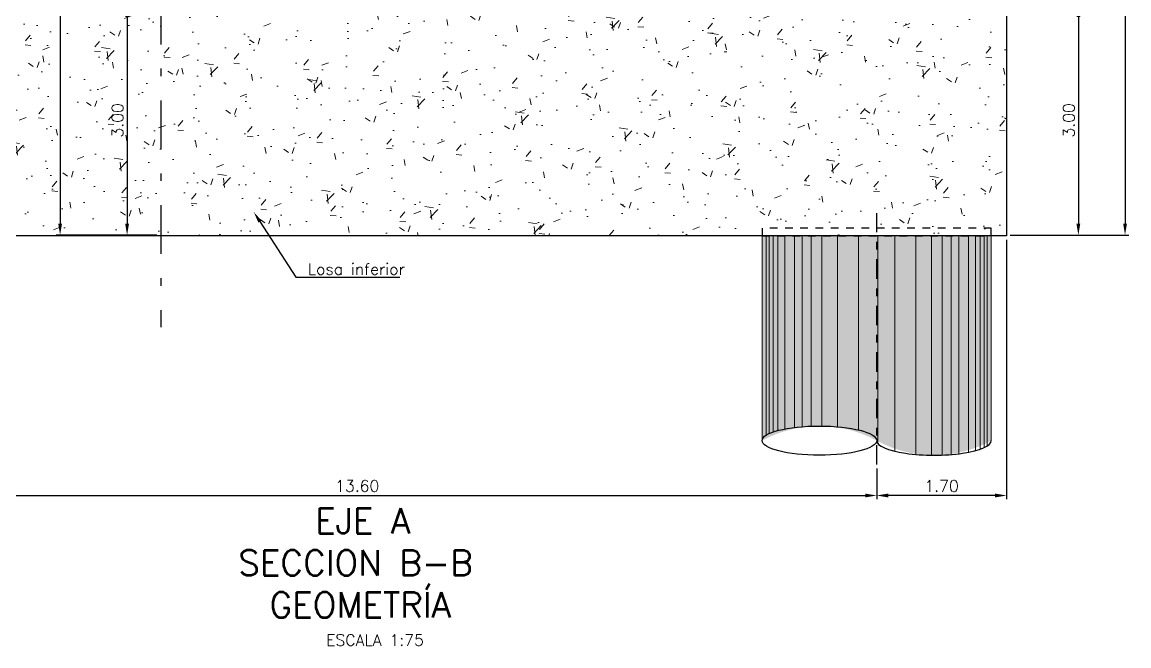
# Model space of a CAD drawing. Header units: metres. Extents: x 1080594 to 1081411, y 976871 to 977162.
# Drawn here: x 1080691.55 to 1080706.04, y 977056.99 to 977065.15 of the extents above; entities that cross this region are included whole.
import ezdxf
from ezdxf import colors
from ezdxf.entities.mleader import LeaderData, LeaderLine
from ezdxf.math import Vec2, Vec3

# ---------------------------------------------------------------- set-up
doc = ezdxf.new("R2010")
doc.units = ezdxf.units.M
doc.header["$LTSCALE"] = 25.4
doc.linetypes.add('DASHDOT', pattern=[1, 0.5, -0.25, 0, -0.25])
doc.linetypes.add('HIDDEN', pattern=[0.375, 0.25, -0.125])
for name, color, linetype in [('CONTRAPESO', 3, 'Continuous'), ('COT', 1, 'Continuous'), ('DIMCONTRAPESO', 1, 'Continuous'), ('PROYECC', 251, 'HIDDEN'), ('REGL175', 7, 'Continuous')]:
    doc.layers.add(name, color=color, linetype=linetype)
for name, color, linetype, lineweight in [('COTA', 1, 'Continuous', 30), ('COTACIM', 20, 'Continuous', 5), ('EJECONTRAPESO', 41, 'DASHDOT', 30), ('EJEPILOTE', 145, 'DASHDOT', 30), ('OTROS', 8, 'Continuous', 5), ('SOLIDOREFCONT', 254, 'Continuous', 5)]:
    doc.layers.add(name, color=color, linetype=linetype, lineweight=lineweight)
doc.styles.add('romans', font='romans.shx')
doc.dimstyles.new('Copy 75', dxfattribs={"dimtxt": 0.15, "dimasz": 0.15, "dimexe": 0.05, "dimexo": 0.05, "dimgap": 0.05, "dimtad": 1, "dimzin": 0, "dimdsep": 46, "dimtxsty": 'romans', "dimcen": 0.002, "dimclrd": 1, "dimclre": 1, "dimclrt": 3, "dimadec": 4, "dimazin": 0, "dimtfac": 1, "dimtofl": 0, "dimtmove": 1, "dimatfit": 3, "dimfxl": 1, "dimtolj": 1, "dimtzin": 0, "dimarcsym": 1})

# ---------------------------------------------------------------- blocks, each defined once
blk = doc.blocks.new('*D524')
at = {"layer": 'Defpoints', "color": 0, "transparency": 16777216}
for p in [(1080704.43907311, 977062.355339772), (1080702.741039915, 977059.363118861), (1080702.741039915, 977058.9594734093)]:
    blk.add_point(p, dxfattribs=at)
at = {"layer": 'DIMCONTRAPESO', "color": 1, "lineweight": -2, "transparency": 16777216}
for p, q in [((1080704.43907311, 977062.3053397719), (1080704.43907311, 977058.9094734093)), ((1080702.741039915, 977059.3131188609), (1080702.741039915, 977058.9094734093)), ((1080704.28907311, 977058.9594734093), (1080702.891039915, 977058.9594734093))]:
    blk.add_line(p, q, dxfattribs=at)
at = {"layer": 'DIMCONTRAPESO', "color": 1, "transparency": 16777216}
for points in [[(1080702.891039915, 977058.9844734094), (1080702.891039915, 977058.9344734093), (1080702.741039915, 977058.9594734093)], [(1080704.28907311, 977058.9844734094), (1080704.28907311, 977058.9344734093), (1080704.43907311, 977058.9594734093)]]:
    blk.add_solid(points, dxfattribs=at)
at = {"layer": 'DIMCONTRAPESO', "color": 3, "transparency": 16777216, "insert": (1080703.590056513, 977059.0844734093), "char_height": 0.15, "attachment_point": 5, "style": 'romans'}
blk.add_mtext('\\A1;1.70', dxfattribs=at)
blk = doc.blocks.new('PILOTE')
h = blk.add_hatch(color=256)
h.dxf.hatch_style = 1
h.set_gradient(color1=(51, 51, 51), color2=(173, 173, 173), tint=1, name='INVCYLINDER')
edge = h.paths.add_edge_path()
edge.add_line((1080656.416834545, 977060.1590362525), (1080656.416834545, 977062.8369320101))
edge.add_line((1080656.416834545, 977062.8369320101), (1080659.417876804, 977062.8369320101))
edge.add_line((1080659.417876804, 977062.8369320101), (1080659.417876804, 977060.1590362525))
edge.add_arc((1080658.66761624, 977061.5370580803), 1.569023604932751, 241.43402734232131, 298.56597265767874, ccw=False)
edge.add_arc((1080657.16709511, 977058.7797854457), 1.570103086822714, 61.45547212311708, 118.5445278768829)
at = {"layer": 'COT'}
blk.add_ellipse((1080657.16709511, 977060.1590362525), major_axis=(0.7502605647517244, 0), ratio=0.2543813295763042, dxfattribs=at)
blk.add_ellipse((1080658.66761624, 977060.1590362525), major_axis=(0.7502605647517244, 0), ratio=0.2543813295763042, start_param=3.141592653589792, end_param=6.283185307179586, dxfattribs=at)
at = {"layer": 'EJEPILOTE', "ltscale": 0.02}
blk.add_line((1080657.918716831, 977059.8447110992), (1080657.918716831, 977063.1356790137), dxfattribs=at)
at = {"layer": 'OTROS'}
for p, q in [((1080656.472292364, 977062.8369320101), (1080656.472292364, 977060.2310491129)), ((1080656.510527515, 977062.8369320101), (1080656.510527515, 977060.2513910077)), ((1080656.561507698, 977062.8369320101), (1080656.561507698, 977060.2717001326)), ((1080656.625232968, 977062.8369320101), (1080656.625232968, 977060.2910394119)), ((1080656.714448302, 977062.8369320101), (1080656.714448302, 977060.3112408698)), ((1080656.841898815, 977062.8369320101), (1080656.841898815, 977060.3310285627)), ((1080656.943859208, 977062.8369320101), (1080656.943859208, 977060.3412444418)), ((1080657.058564661, 977062.8369320101), (1080657.058564661, 977060.3478811213)), ((1080657.198760206, 977062.8369320101), (1080657.198760206, 977060.3497184741)), ((1080657.405764051, 977062.8369320101), (1080657.405764051, 977060.3399741807)), ((1080657.679471079, 977062.8369320101), (1080657.679471079, 977060.2984506316)), ((1080657.932716831, 977062.8369320101), (1080657.932716831, 977060.1206139127)), ((1080658.155240271, 977062.8369320101), (1080658.155240271, 977060.0266473495)), ((1080658.428947299, 977062.8369320101), (1080658.428947299, 977059.9780983244)), ((1080658.635951144, 977062.8369320101), (1080658.635951144, 977059.968354031)), ((1080658.776146688, 977062.8369320101), (1080658.776146688, 977059.9701913837)), ((1080658.890852141, 977062.8369320101), (1080658.890852141, 977059.9768280633)), ((1080658.992812535, 977062.8369320101), (1080658.992812535, 977059.9870439423)), ((1080659.120263048, 977062.8369320101), (1080659.120263048, 977060.0068316353)), ((1080659.209478382, 977062.8369320101), (1080659.209478382, 977060.0266473495)), ((1080659.273203652, 977062.8369320101), (1080659.273203652, 977060.0463723725)), ((1080659.324183835, 977062.8369320101), (1080659.324183835, 977060.0666814975)), ((1080659.362418986, 977062.8369320101), (1080659.362418986, 977060.0870233923)), ((1080656.625232968, 977060.0270330932), (1080656.625232968, 977060.0266473495))]:
    blk.add_line(p, q, dxfattribs=at)
blk.add_lwpolyline([(1080656.416834545, 977060.1590362525), (1080656.416834545, 977062.8369320101), (1080659.417876804, 977062.8369320101), (1080659.417876804, 977060.1590362525)], dxfattribs=at)
blk = doc.blocks.new('*D525')
at = {"layer": 'Defpoints', "color": 0, "transparency": 16777216}
for p in [(1080689.13883382, 977059.1660993681), (1080702.741039915, 977059.1660993681), (1080702.741039915, 977058.9594734093)]:
    blk.add_point(p, dxfattribs=at)
at = {"layer": 'DIMCONTRAPESO', "color": 1, "lineweight": -2, "transparency": 16777216}
for p, q in [((1080689.13883382, 977059.1160993681), (1080689.13883382, 977058.9094734093)), ((1080702.741039915, 977059.1160993681), (1080702.741039915, 977058.9094734093)), ((1080689.28883382, 977058.9594734093), (1080702.591039916, 977058.9594734093))]:
    blk.add_line(p, q, dxfattribs=at)
at = {"layer": 'DIMCONTRAPESO', "color": 1, "transparency": 16777216}
for points in [[(1080689.28883382, 977058.9844734094), (1080689.28883382, 977058.9344734093), (1080689.13883382, 977058.9594734093)], [(1080702.591039916, 977058.9844734094), (1080702.591039916, 977058.9344734093), (1080702.741039915, 977058.9594734093)]]:
    blk.add_solid(points, dxfattribs=at)
at = {"layer": 'DIMCONTRAPESO', "color": 3, "transparency": 16777216, "insert": (1080695.939936868, 977059.0844734093), "char_height": 0.15, "attachment_point": 5, "style": 'romans'}
blk.add_mtext('\\A1;13.60', dxfattribs=at)
blk = doc.blocks.new('*D916')
at = {"layer": 'COTA', "color": 1, "lineweight": -2, "transparency": 16777216}
for p, q in [((1080704.48881683, 977074.9573397685), (1080706.04062224, 977074.9573397685)), ((1080705.99062224, 977074.8073397685), (1080705.99062224, 977062.5163397685)), ((1080704.489071255, 977062.3663397685), (1080706.04062224, 977062.3663397685))]:
    blk.add_line(p, q, dxfattribs=at)
at = {"layer": 'COTA', "color": 1, "transparency": 16777216}
for points in [[(1080705.96562224, 977074.8073397685), (1080706.01562224, 977074.8073397685), (1080705.99062224, 977074.9573397685)], [(1080705.96562224, 977062.5163397685), (1080706.01562224, 977062.5163397685), (1080705.99062224, 977062.3663397685)]]:
    blk.add_solid(points, dxfattribs=at)
at = {"layer": 'Defpoints', "color": 0, "transparency": 16777216}
for p in [(1080704.43881683, 977074.9573397685), (1080704.439071255, 977062.3663397685), (1080705.99062224, 977062.3663397685)]:
    blk.add_point(p, dxfattribs=at)
at = {"layer": 'COTA', "color": 3, "transparency": 16777216, "insert": (1080705.86562224, 977068.6618397686), "char_height": 0.15, "attachment_point": 5, "rotation": 90, "style": 'romans'}
blk.add_mtext('\\A1;12.591', dxfattribs=at)
blk = doc.blocks.new('*D920')
at = {"layer": 'COTA', "color": 1, "lineweight": -2, "transparency": 16777216}
for p, q in [((1080703.989257928, 977065.3663397685), (1080705.429623624, 977065.3663397685)), ((1080705.379623624, 977065.2163397685), (1080705.379623624, 977062.5163397685)), ((1080704.48881683, 977062.3663397685), (1080705.429623624, 977062.3663397685))]:
    blk.add_line(p, q, dxfattribs=at)
at = {"layer": 'COTA', "color": 1, "transparency": 16777216}
for points in [[(1080705.354623624, 977065.2163397685), (1080705.404623624, 977065.2163397685), (1080705.379623624, 977065.3663397685)], [(1080705.354623624, 977062.5163397685), (1080705.404623624, 977062.5163397685), (1080705.379623624, 977062.3663397685)]]:
    blk.add_solid(points, dxfattribs=at)
at = {"layer": 'Defpoints', "color": 0, "transparency": 16777216}
for p in [(1080703.939257928, 977065.3663397685), (1080704.43881683, 977062.3663397685), (1080705.379623624, 977062.3663397685)]:
    blk.add_point(p, dxfattribs=at)
at = {"layer": 'COTA', "color": 3, "transparency": 16777216, "insert": (1080705.254623624, 977063.8663397686), "char_height": 0.15, "attachment_point": 5, "rotation": 90, "style": 'romans'}
blk.add_mtext('\\A1;3.00', dxfattribs=at)
blk = doc.blocks.new('*D923')
at = {"layer": 'COTA', "color": 1, "lineweight": -2, "transparency": 16777216}
for p, q in [((1080693.319173651, 977065.3663397685), (1080692.878156035, 977065.3663397685)), ((1080692.928156035, 977065.2163397685), (1080692.928156035, 977062.5163397685)), ((1080693.319173651, 977062.3663397685), (1080692.878156035, 977062.3663397685))]:
    blk.add_line(p, q, dxfattribs=at)
at = {"layer": 'COTA', "color": 1, "transparency": 16777216}
for points in [[(1080692.903156035, 977065.2163397685), (1080692.953156035, 977065.2163397685), (1080692.928156035, 977065.3663397685)], [(1080692.903156035, 977062.5163397685), (1080692.953156035, 977062.5163397685), (1080692.928156035, 977062.3663397685)]]:
    blk.add_solid(points, dxfattribs=at)
at = {"layer": 'Defpoints', "color": 0, "transparency": 16777216}
for p in [(1080693.369173651, 977065.3663397685), (1080692.928156035, 977062.3663397685), (1080693.369173651, 977062.3663397685)]:
    blk.add_point(p, dxfattribs=at)
at = {"layer": 'COTA', "color": 3, "transparency": 16777216, "insert": (1080692.803156035, 977063.8663397686), "char_height": 0.15, "attachment_point": 5, "rotation": 90, "style": 'romans'}
blk.add_mtext('\\A1;3.00', dxfattribs=at)
blk = doc.blocks.new('*D924')
at = {"layer": 'COTA', "color": 1, "lineweight": -2, "transparency": 16777216}
for p, q in [((1080693.319171796, 977074.9603397684), (1080692.001396874, 977074.9603397684)), ((1080692.051396874, 977074.8103397684), (1080692.051396874, 977062.5163397685)), ((1080693.319171796, 977062.3663397685), (1080692.001396874, 977062.3663397685))]:
    blk.add_line(p, q, dxfattribs=at)
at = {"layer": 'COTA', "color": 1, "transparency": 16777216}
for points in [[(1080692.026396875, 977074.8103397684), (1080692.076396874, 977074.8103397684), (1080692.051396874, 977074.9603397684)], [(1080692.026396875, 977062.5163397685), (1080692.076396874, 977062.5163397685), (1080692.051396874, 977062.3663397685)]]:
    blk.add_solid(points, dxfattribs=at)
at = {"layer": 'Defpoints', "color": 0, "transparency": 16777216}
for p in [(1080693.369171796, 977074.9603397684), (1080692.051396874, 977062.3663397685), (1080693.369171796, 977062.3663397685)]:
    blk.add_point(p, dxfattribs=at)
at = {"layer": 'COTA', "color": 3, "transparency": 16777216, "insert": (1080691.926396874, 977068.6633397687), "char_height": 0.15, "attachment_point": 5, "rotation": 90, "style": 'romans'}
blk.add_mtext('\\A1;12.594', dxfattribs=at)

msp = doc.modelspace()

# ---------------------------------------------------------------- hatches: boundary and pattern name
at = {"layer": 'SOLIDOREFCONT', "true_color": 0x5b5b5b, "transparency": 33554546}
h = msp.add_hatch(dxfattribs=at)
h.set_pattern_fill('AR-CONC', color=251, scale=0.005)
h.set_pattern_definition([(49.99999999999999, (0, 0), (0.91092334498002, -0.07969542769451543), [0.09525, -1.04775]), (355, (0, 0), (-0.1762171071248467, 0.9552842261951757), [0.0762, -0.83820292085]), (100.4514447, (0.07591003505513072, -0.006641267449595034), (0.7347062354517664, 0.8755887595609755), [0.080950044, -0.8904512229999999]), (46.18420000000002, (0, 0.2539999999571592), (1.35539520446065, -0.2102116396636357), [0.1428749999999999, -1.571624999999999]), (96.63555760999995, (0.1129495000932366, 0.2364824999822304), (1.187020670257515, 1.237130622988608), [0.1214251157, -1.3356780408]), (351.1841511700001, (0, 0.2539999999571592), (1.187020670324885, 1.237130622927663), [0.11429983535, -1.2572986596]), (21, (0.1270000000949949, 0.190500000026077), (0.7580719563456624, -0.5113259909354381), [0.09525, -1.04775]), (326.0000000000001, (0.1270000000949949, 0.190500000026077), (0.3090101417382354, 0.9209398306115963), [0.0762, -0.8382]), (71.45144499999999, (0.1901726629585028, 0.1478895004838705), (1.067082096393581, 0.4096138444295262), [0.08095004400000001, -0.8904496879999999]), (37.50000000000001, (0, 0), (0.01544301625295908, 0.4227751943657655), [0, -0.82804, 0, -0.8509000000000001, 0, -0.8413750000000001]), (7.499999999999999, (0, 0), (0.3340983125515287, 0.5009028740905975), [0, -0.48514, 0, -0.80899, 0, -0.320675]), (327.5, (-0.2832100000232458, 0), (0.677952975834357, -0.02864371996336722), [0, -0.3175, 0, -0.9906, 0, -1.31445]), (317.5, (-0.4102099998854101, 0), (0.7406459069300902, 0.1271324551666652), [0, -0.41275, 0, -0.65786, 0, -0.93345])])
h.paths.add_polyline_path([(1080687.939259783, 977065.355339772), (1080687.939259783, 977073.9603397719), (1080703.939259783, 977073.9603397719), (1080703.939259783, 977073.5239602921), (1080704.438860548, 977073.5239812343), (1080704.438979399, 977074.9603397719), (1080687.439259783, 977074.9603397719), (1080687.439259783, 977062.355339772), (1080704.43907311, 977062.355339772), (1080704.438885688, 977072.2239812345), (1080703.939259783, 977072.2239602918), (1080703.939259783, 977065.355339772)])

# ---------------------------------------------------------------- linework, layer by layer
at = {"layer": 'CONTRAPESO'}
msp.add_lwpolyline([(1080704.438885688, 977072.2239812345), (1080704.43907311, 977062.355339772), (1080687.439259783, 977062.355339772), (1080687.439259783, 977074.9603397719), (1080704.438979399, 977074.9603397719), (1080704.438860548, 977073.5239812343), (1080703.939259783, 977073.5239602921), (1080703.939259783, 977073.9603397719), (1080687.939259783, 977073.9603397719), (1080687.939259783, 977065.355339772), (1080703.939259783, 977065.355339772), (1080703.939259783, 977072.2239602918)], close=True, dxfattribs=at)
at = {"layer": 'EJECONTRAPESO', "ltscale": 0.05}
msp.add_lwpolyline([(1080693.369175506, 977076.455810204), (1080693.369175506, 977061.1616200295)], dxfattribs=at)
at = {"layer": 'PROYECC', "color": 14, "ltscale": 0.01}
msp.add_lwpolyline([(1080701.23915763, 977062.355339772), (1080704.240199889, 977062.355339772), (1080704.240199889, 977062.4573706859), (1080701.23915763, 977062.4573706859)], close=True, dxfattribs=at)

# ---------------------------------------------------------------- block references
at = {"layer": 'DIMCONTRAPESO'}
msp.add_blockref('PILOTE', (44.82232308434322, -0.481592238182202), dxfattribs=at)

# ---------------------------------------------------------------- texts
at = {"layer": 'REGL175', "insert": (1080688.166151202, 977058.7932064924), "char_height": 0.33, "width": 14.49150362575892, "attachment_point": 1, "style": 'romans'}
msp.add_mtext('\\pi7.223;{\\C0;EJE A\\P\\pi6.2173;SECCION B-B \\P\\pi6.6259;GEOMETRÍA\\P\\pi7.3672;\\H0.45455x;\\C3;ESCALA 1:75}', dxfattribs=at)

# ---------------------------------------------------------------- dimensions: what is measured, and where the dimension line sits
at = {"layer": 'COTA', "color": 2}
for base, p1, p2, picture, middle in [((1080692.051396874, 977062.3663397685), (1080693.369171796, 977074.9603397684), (1080693.369171796, 977062.3663397685), '*D924', (1080691.926396874, 977068.6633397687)), ((1080705.99062224, 977062.3663397685), (1080704.43881683, 977074.9573397685), (1080704.439071255, 977062.3663397685), '*D916', (1080705.86562224, 977068.6618397686))]:
    dim = msp.add_linear_dim(base=base, p1=p1, p2=p2, angle=90, dimstyle='Copy 75', override={"dimdec": 3}, dxfattribs=at)
    dim.commit()
    dim.dimension.update_dxf_attribs({"geometry": picture, "text_midpoint": middle})
at = {"layer": 'COTA'}
for base, p1, p2, picture, middle in [((1080692.928156035, 977062.3663397685), (1080693.369173651, 977065.3663397685), (1080693.369173651, 977062.3663397685), '*D923', (1080692.803156035, 977063.8663397686)), ((1080705.379623624, 977062.3663397685), (1080703.939257928, 977065.3663397685), (1080704.43881683, 977062.3663397685), '*D920', (1080705.254623624, 977063.8663397686))]:
    dim = msp.add_linear_dim(base=base, p1=p1, p2=p2, angle=90, dimstyle='Copy 75', dxfattribs=at)
    dim.commit()
    dim.dimension.update_dxf_attribs({"geometry": picture, "text_midpoint": middle})
at = {"layer": 'DIMCONTRAPESO'}
for p1, p2, picture, middle in [((1080704.43907311, 977062.355339772), (1080702.741039915, 977059.363118861), '*D524', (1080703.590056513, 977059.0844734093)), ((1080689.13883382, 977059.1660993681), (1080702.741039915, 977059.1660993681), '*D525', (1080695.939936868, 977059.0844734093))]:
    dim = msp.add_linear_dim(base=(1080702.741039915, 977058.9594734093), p1=p1, p2=p2, dimstyle='Copy 75', dxfattribs=at)
    dim.commit()
    dim.dimension.update_dxf_attribs({"geometry": picture, "text_midpoint": middle})

# ---------------------------------------------------------------- leaders
at = {"layer": 'COTACIM'}
ml = msp.add_multileader_mtext('Standard', dxfattribs=at)
ml.set_content('Losa inferior', color=3, style='romans')
ml.set_leader_properties(color=256)
ml.build(insert=Vec2(0, 0))
ml.multileader.update_dxf_attribs({"text_left_attachment_type": 6, "text_right_attachment_type": 6, "dogleg_length": 0.1560199508385566, "arrow_head_size": 0.15})
ctx = ml.context
ctx.base_point, ctx.char_height, ctx.arrow_head_size, ctx.landing_gap_size, ctx.plane_origin = Vec3(1080695.292347796, 977061.8157280158), 0.15, 0.15, 0, Vec3(1080699.16458468, 977060.7361844103)
ctx.left_attachment, ctx.right_attachment = 6, 6
notes = []
notes.append((ctx, [(0, (1, 1, 0), (1080695.136327845, 977061.8157280158), (1, 0), 0.1560199508385566, [(0, [(1080694.585733007, 977062.6684104565)], 0, [])])]))
ctx.mtext.insert, ctx.mtext.width, ctx.mtext.flow_direction = Vec3(1080695.292347796, 977061.9957280159), 4.216741702286527, 5
for ctx, leaders in notes:
    for number, flags, end, landing, length, lines in leaders:
        leader = LeaderData()
        leader.index, (leader.has_last_leader_line, leader.has_dogleg_vector, leader.attachment_direction) = number, flags
        leader.last_leader_point, leader.dogleg_vector, leader.dogleg_length = Vec3(end), Vec3(landing), length
        for number, points, colour, breaks in lines:
            line = LeaderLine()
            line.index, line.vertices, line.color, line.breaks = number, Vec3.list(points), colors.encode_raw_color(colour), breaks
            leader.lines.append(line)
        ctx.leaders.append(leader)

doc.saveas('drawing.dxf')
